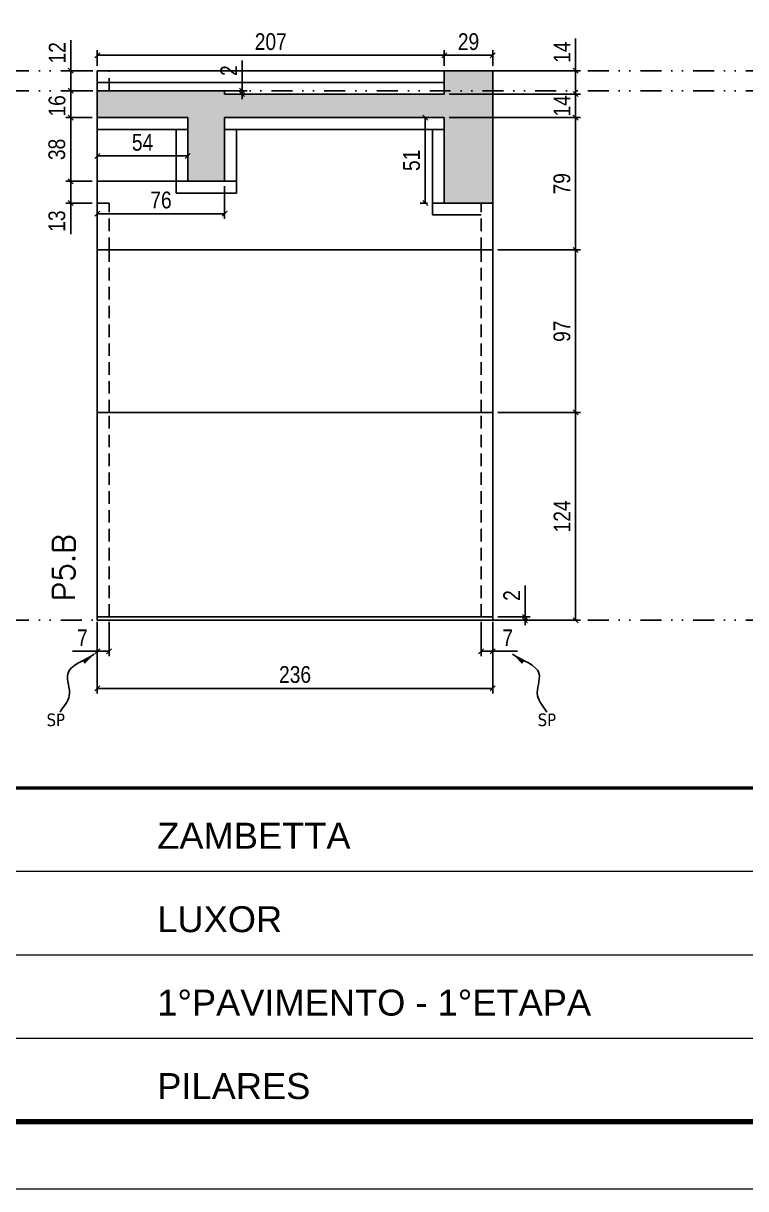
# Model space of a CAD drawing. Extents: x 14400 to 24104, y -21631 to 6985.
# Drawn here: x 19801 to 20232, y 3638 to 4333 of the extents above; entities that cross this region are included whole.
import ezdxf

# ---------------------------------------------------------------- set-up
doc = ezdxf.new("R2010")
doc.units = 0
for name, pattern in [('CONTINUO', [0]), ('DASHED', [0.75, 0.5, -0.25]), ('DIVIDE2', [0.625, 0.25, -0.125, 0, -0.125, 0, -0.125]), ('HIDDEN', [0.375, 0.25, -0.125])]:
    doc.linetypes.add(name, pattern=pattern)
for name, color, linetype in [('COTA', 241, 'Continuous'), ('Nível', 160, 'Continuous'), ('Painéis', 200, 'Continuous'), ('SARR_2.2x7', 40, 'Continuous'), ('texto', 7, 'Continuous')]:
    doc.layers.add(name, color=color, linetype=linetype)
for name, color, linetype, lineweight in [('Folhas', 255, 'Continuous', 9), ('SARRAFO DE PRESSAO', 251, 'DASHED', 9), ('Texto Seção', 7, 'Continuous', 15)]:
    doc.layers.add(name, color=color, linetype=linetype, lineweight=lineweight)
doc.styles.add('ARIAL', font='arial.ttf')
doc.styles.add('COTA TECNICA', font='techl___.ttf', dxfattribs={"height": 10})
doc.styles.add('COTA TECNICA-50', font='techl___.ttf', dxfattribs={"height": 10})
doc.styles.add('REGUA-120', font='ROMANS.shx', dxfattribs={"height": 15})
doc.styles.get("Standard").update_dxf_attribs({"font": 'arial.ttf'})
doc.dimstyles.new('COTA PAINEL-50', dxfattribs={"dimtxt": 10, "dimasz": 3, "dimexe": 3, "dimexo": 3, "dimgap": 3, "dimtad": 1, "dimdec": 1, "dimzin": 12, "dimdsep": 46, "dimtxsty": 'COTA TECNICA-50', "dimblk1": 'OBLIQUE', "dimblk2": 'OBLIQUE', "dimsah": 1, "dimcen": 0.9, "dimclrd": 4, "dimclre": 4, "dimclrt": 240, "dimadec": 1, "dimazin": 3, "dimtfac": 1, "dimtdec": 1, "dimtmove": 0, "dimatfit": 3, "dimfxl": 1, "dimtolj": 1, "dimtzin": 12, "dimarcsym": 0})
doc.dimstyles.new('PAINEL', dxfattribs={"dimtxt": 10, "dimasz": 3, "dimexe": 3, "dimexo": 3, "dimgap": 3, "dimtad": 1, "dimdec": 1, "dimzin": 12, "dimdsep": 46, "dimtxsty": 'COTA TECNICA', "dimblk1": 'OBLIQUE', "dimblk2": 'OBLIQUE', "dimsah": 1, "dimcen": 0.9, "dimclrd": 4, "dimclre": 4, "dimclrt": 240, "dimadec": 1, "dimazin": 3, "dimtfac": 1, "dimtdec": 1, "dimtmove": 0, "dimatfit": 3, "dimfxl": 1, "dimtolj": 1, "dimtzin": 12, "dimarcsym": 0})
doc.dimstyles.get("Standard").update_dxf_attribs({"dimtxt": 0.18, "dimasz": 0.18, "dimexe": 0.18, "dimexo": 0.0625, "dimgap": 0.09, "dimtad": 0, "dimtih": 1, "dimtoh": 1, "dimdec": 4, "dimzin": 0, "dimdsep": 46, "dimtxsty": 'Standard', "dimcen": 0.09, "dimadec": 0, "dimazin": 0, "dimtfac": 1, "dimtdec": 4, "dimtofl": 0, "dimtmove": 0, "dimatfit": 3, "dimfxl": 1, "dimtolj": 1, "dimtzin": 0, "dimarcsym": 0})

# ---------------------------------------------------------------- blocks, each defined once
blk = doc.blocks.new('9999999999')
at = {"color": 30, "linetype": 'CONTINUO'}
for p, q in [((98564.56, 34379.64), (99583.98, 34379.64)), ((98564.56, 34329.83), (99487.98, 34329.83)), ((98564.56, 34280.02), (99487.98, 34280.02))]:
    blk.add_line(p, q, dxfattribs=at)
at = {"color": 30, "linetype": 'CONTINUO', "const_width": 2}
blk.add_lwpolyline([(99583.98, 34230.21), (99583.98, 34414.45, 0.414214), (99568.98, 34429.45), (98228.98, 34429.45, 0.414214), (98213.98, 34414.45), (98213.98, 34245.21, 0.414214), (98228.98, 34230.21), (99583.98, 34230.21)], format="xyb", dxfattribs=at)
at = {"layer": 'Folhas'}
blk.add_lwpolyline([(98138.98, 34190.21), (99623.98, 34190.21), (99623.98, 35240.21), (98138.98, 35240.21)], close=True, dxfattribs=at)
at = {"layer": 'Folhas', "color": 30, "const_width": 3}
blk.add_lwpolyline([(98213.98, 34230.21), (99583.98, 34230.21), (99583.98, 35200.21), (98213.98, 35200.21)], close=True, dxfattribs=at)
at = {"color": 7, "linetype": 'Continuous', "ltscale": 5, "style": 'ARIAL'}
for s, height, p in [('ZAMBETTA', 15.483, (98837.68, 34393.13)), ('LUXOR', 15.483, (98837.68, 34343.32)), ('1°PAVIMENTO - 1°ETAPA', 15.4829, (98837.68, 34293.51)), ('PILARES', 15.483, (98837.68, 34243.7))]:
    blk.add_text(s, height=height, dxfattribs=at).set_placement(p)
blk = doc.blocks.new('_Oblique')
at = {"color": 0, "linetype": 'ByBlock', "lineweight": -2}
blk.add_line((-0.5, -0.5), (0.5, 0.5), dxfattribs=at)
blk = doc.blocks.new('*D845')
at = {"layer": 'COTA', "color": 4, "lineweight": -2, "transparency": 16777216}
for p, q in [((19844.89, 3975.86), (19844.89, 3933.18)), ((20080.89, 3975.86), (20080.89, 3933.18)), ((20080.89, 3936.18), (19844.89, 3936.18))]:
    blk.add_line(p, q, dxfattribs=at)
at = {"layer": 'Defpoints', "color": 0, "transparency": 16777216}
for p in [(19844.89, 3978.86), (20080.89, 3978.86), (19844.89, 3936.18)]:
    blk.add_point(p, dxfattribs=at)
at = {"layer": 'COTA', "color": 4, "lineweight": -2, "transparency": 16777216, "xscale": 3, "yscale": 3, "zscale": 3, "rotation": 180}
blk.add_blockref('_Oblique', (19844.89, 3936.18), dxfattribs=at)
at = {"layer": 'COTA', "color": 4, "lineweight": -2, "transparency": 16777216, "xscale": 3, "yscale": 3, "zscale": 3}
blk.add_blockref('_Oblique', (20080.89, 3936.18), dxfattribs=at)
at = {"layer": 'COTA', "color": 240, "transparency": 16777216, "insert": (19962.89, 3944.4), "char_height": 10, "attachment_point": 5, "style": 'COTA TECNICA'}
blk.add_mtext('\\A1;236', dxfattribs=at)
blk = doc.blocks.new('*D846')
at = {"layer": 'COTA', "color": 4, "lineweight": -2, "transparency": 16777216}
for p, q in [((20073.89, 3975.86), (20073.89, 3955.35)), ((20080.89, 3973.86), (20080.89, 3955.35)), ((20073.89, 3958.35), (20080.89, 3958.35)), ((20080.89, 3958.35), (20095.62, 3958.35))]:
    blk.add_line(p, q, dxfattribs=at)
at = {"layer": 'Defpoints', "color": 0, "transparency": 16777216}
for p in [(20073.89, 3978.86), (20080.89, 3976.86), (20080.89, 3958.35)]:
    blk.add_point(p, dxfattribs=at)
at = {"layer": 'COTA', "color": 4, "lineweight": -2, "transparency": 16777216, "xscale": 3, "yscale": 3, "zscale": 3, "rotation": 180}
blk.add_blockref('_Oblique', (20073.89, 3958.35), dxfattribs=at)
at = {"layer": 'COTA', "color": 4, "lineweight": -2, "transparency": 16777216, "xscale": 3, "yscale": 3, "zscale": 3}
blk.add_blockref('_Oblique', (20080.89, 3958.35), dxfattribs=at)
at = {"layer": 'COTA', "color": 240, "transparency": 16777216, "insert": (20089.76, 3966.42), "char_height": 10, "attachment_point": 5, "style": 'COTA TECNICA-50'}
blk.add_mtext('\\A1;7', dxfattribs=at)
blk = doc.blocks.new('*D847')
at = {"layer": 'COTA', "color": 4, "lineweight": -2, "transparency": 16777216}
for p, q in [((19844.89, 3973.86), (19844.89, 3955.35)), ((19851.89, 3975.86), (19851.89, 3955.35)), ((19844.89, 3958.35), (19830.16, 3958.35)), ((19851.89, 3958.35), (19844.89, 3958.35))]:
    blk.add_line(p, q, dxfattribs=at)
at = {"layer": 'Defpoints', "color": 0, "transparency": 16777216}
for p in [(19851.89, 3978.86), (19844.89, 3976.86), (19844.89, 3958.35)]:
    blk.add_point(p, dxfattribs=at)
at = {"layer": 'COTA', "color": 4, "lineweight": -2, "transparency": 16777216, "xscale": 3, "yscale": 3, "zscale": 3, "rotation": 180}
blk.add_blockref('_Oblique', (19844.89, 3958.35), dxfattribs=at)
at = {"layer": 'COTA', "color": 4, "lineweight": -2, "transparency": 16777216, "xscale": 3, "yscale": 3, "zscale": 3}
blk.add_blockref('_Oblique', (19851.89, 3958.35), dxfattribs=at)
at = {"layer": 'COTA', "color": 240, "transparency": 16777216, "insert": (19836.03, 3966.42), "char_height": 10, "attachment_point": 5, "style": 'COTA TECNICA-50'}
blk.add_mtext('\\A1;7', dxfattribs=at)
blk = doc.blocks.new('*D852')
at = {"layer": 'COTA', "color": 4, "linetype": 'ByBlock', "lineweight": -2, "transparency": 16777216}
for p, q in [((20083.89, 4100.86), (20133.26, 4100.86)), ((20130.26, 3976.86), (20130.26, 4100.86)), ((20083.89, 3976.86), (20133.26, 3976.86))]:
    blk.add_line(p, q, dxfattribs=at)
at = {"layer": 'Defpoints', "color": 0, "linetype": 'ByBlock', "transparency": 16777216}
for p in [(20080.89, 4100.86), (20130.26, 4100.86), (20080.89, 3976.86)]:
    blk.add_point(p, dxfattribs=at)
at = {"layer": 'COTA', "color": 4, "linetype": 'ByBlock', "lineweight": -2, "transparency": 16777216, "xscale": 3, "yscale": 3, "zscale": 3}
for p, rotation in [((20130.26, 4100.86), 90), ((20130.26, 3976.86), 270)]:
    blk.add_blockref('_Oblique', p, dxfattribs=dict(at, rotation=rotation))
at = {"layer": 'COTA', "color": 240, "linetype": 'ByBlock', "transparency": 16777216, "insert": (20122.19, 4038.86), "char_height": 10, "attachment_point": 5, "rotation": 90, "style": 'COTA TECNICA'}
blk.add_mtext('\\A1;124', dxfattribs=at)
blk = doc.blocks.new('*D848')
at = {"layer": 'COTA', "color": 4, "lineweight": -2, "transparency": 16777216}
for p, q in [((20100.15, 3978.86), (20100.15, 3997.66)), ((20083.89, 3978.86), (20103.15, 3978.86)), ((20100.15, 3976.86), (20100.15, 3978.86)), ((20083.89, 3976.86), (20103.15, 3976.86)), ((20100.15, 3976.86), (20100.15, 3973.86))]:
    blk.add_line(p, q, dxfattribs=at)
at = {"layer": 'Defpoints', "color": 0, "transparency": 16777216}
for p in [(20080.89, 3978.86), (20080.89, 3976.86), (20100.15, 3976.86)]:
    blk.add_point(p, dxfattribs=at)
at = {"layer": 'COTA', "color": 4, "lineweight": -2, "transparency": 16777216, "xscale": 3, "yscale": 3, "zscale": 3}
for p, rotation in [((20100.15, 3978.86), 270), ((20100.15, 3976.86), 90)]:
    blk.add_blockref('_Oblique', p, dxfattribs=dict(at, rotation=rotation))
at = {"layer": 'COTA', "color": 240, "transparency": 16777216, "insert": (20092.15, 3991.61), "char_height": 10, "attachment_point": 5, "rotation": 90, "style": 'COTA TECNICA-50'}
blk.add_mtext('\\A1;2', dxfattribs=at)
blk = doc.blocks.new('*D853')
at = {"layer": 'COTA', "color": 4, "linetype": 'ByBlock', "lineweight": -2, "transparency": 16777216}
for p, q in [((20083.89, 4100.86), (20133.26, 4100.86)), ((20130.26, 3976.86), (20130.26, 4100.86)), ((20083.89, 3976.86), (20133.26, 3976.86))]:
    blk.add_line(p, q, dxfattribs=at)
at = {"layer": 'Defpoints', "color": 0, "linetype": 'ByBlock', "transparency": 16777216}
for p in [(20080.89, 4100.86), (20130.26, 4100.86), (20080.89, 3976.86)]:
    blk.add_point(p, dxfattribs=at)
at = {"layer": 'COTA', "color": 4, "linetype": 'ByBlock', "lineweight": -2, "transparency": 16777216, "xscale": 3, "yscale": 3, "zscale": 3}
for p, rotation in [((20130.26, 4100.86), 90), ((20130.26, 3976.86), 270)]:
    blk.add_blockref('_Oblique', p, dxfattribs=dict(at, rotation=rotation))
at = {"layer": 'COTA', "color": 240, "linetype": 'ByBlock', "transparency": 16777216, "insert": (20122.19, 4038.86), "char_height": 10, "attachment_point": 5, "rotation": 90, "style": 'COTA TECNICA'}
blk.add_mtext('\\A1;124', dxfattribs=at)
blk = doc.blocks.new('*D854')
at = {"layer": 'COTA', "color": 4, "lineweight": -2, "transparency": 16777216}
for p, q in [((20083.89, 4197.86), (20133.26, 4197.86)), ((20130.26, 4100.86), (20130.26, 4197.86)), ((20083.89, 4100.86), (20133.26, 4100.86))]:
    blk.add_line(p, q, dxfattribs=at)
at = {"layer": 'Defpoints', "color": 0, "transparency": 16777216}
for p in [(20080.89, 4197.86), (20130.26, 4197.86), (20080.89, 4100.86)]:
    blk.add_point(p, dxfattribs=at)
at = {"layer": 'COTA', "color": 4, "lineweight": -2, "transparency": 16777216, "xscale": 3, "yscale": 3, "zscale": 3}
for p, rotation in [((20130.26, 4197.86), 90), ((20130.26, 4100.86), 270)]:
    blk.add_blockref('_Oblique', p, dxfattribs=dict(at, rotation=rotation))
at = {"layer": 'COTA', "color": 240, "transparency": 16777216, "insert": (20122.16, 4149.36), "char_height": 10, "attachment_point": 5, "rotation": 90, "style": 'COTA TECNICA'}
blk.add_mtext('\\A1;97', dxfattribs=at)
blk = doc.blocks.new('*D849')
at = {"layer": 'COTA', "color": 4, "lineweight": -2, "transparency": 16777216}
for p, q in [((19844.89, 4235.86), (19844.89, 4216.52)), ((19920.89, 4235.86), (19920.89, 4216.52)), ((19920.89, 4219.52), (19844.89, 4219.52))]:
    blk.add_line(p, q, dxfattribs=at)
at = {"layer": 'Defpoints', "color": 0, "transparency": 16777216}
for p in [(19844.89, 4238.86), (19920.89, 4238.86), (19844.89, 4219.52)]:
    blk.add_point(p, dxfattribs=at)
at = {"layer": 'COTA', "color": 4, "lineweight": -2, "transparency": 16777216, "xscale": 3, "yscale": 3, "zscale": 3, "rotation": 180}
blk.add_blockref('_Oblique', (19844.89, 4219.52), dxfattribs=at)
at = {"layer": 'COTA', "color": 4, "lineweight": -2, "transparency": 16777216, "xscale": 3, "yscale": 3, "zscale": 3}
blk.add_blockref('_Oblique', (19920.89, 4219.52), dxfattribs=at)
at = {"layer": 'COTA', "color": 240, "transparency": 16777216, "insert": (19882.89, 4227.62), "char_height": 10, "attachment_point": 5, "style": 'COTA TECNICA'}
blk.add_mtext('\\A1;76', dxfattribs=at)
blk = doc.blocks.new('*D850')
at = {"layer": 'COTA', "color": 4, "lineweight": -2, "transparency": 16777216}
for p, q in [((20051.89, 4307.86), (20051.89, 4317.04)), ((20051.89, 4314.04), (20080.89, 4314.04)), ((20080.89, 4307.86), (20080.89, 4317.04))]:
    blk.add_line(p, q, dxfattribs=at)
at = {"layer": 'Defpoints', "color": 0, "transparency": 16777216}
for p in [(20080.89, 4314.04), (20051.89, 4304.86), (20080.89, 4304.86)]:
    blk.add_point(p, dxfattribs=at)
at = {"layer": 'COTA', "color": 4, "lineweight": -2, "transparency": 16777216, "xscale": 3, "yscale": 3, "zscale": 3, "rotation": 180}
blk.add_blockref('_Oblique', (20051.89, 4314.04), dxfattribs=at)
at = {"layer": 'COTA', "color": 4, "lineweight": -2, "transparency": 16777216, "xscale": 3, "yscale": 3, "zscale": 3}
blk.add_blockref('_Oblique', (20080.89, 4314.04), dxfattribs=at)
at = {"layer": 'COTA', "color": 240, "transparency": 16777216, "insert": (20066.39, 4322.13), "char_height": 10, "attachment_point": 5, "style": 'COTA TECNICA'}
blk.add_mtext('\\A1;29', dxfattribs=at)
blk = doc.blocks.new('*D851')
at = {"layer": 'COTA', "color": 4, "lineweight": -2, "transparency": 16777216}
for p, q in [((19844.89, 4307.86), (19844.89, 4317.04)), ((20051.89, 4314.04), (19844.89, 4314.04)), ((20051.89, 4307.86), (20051.89, 4317.04))]:
    blk.add_line(p, q, dxfattribs=at)
at = {"layer": 'Defpoints', "color": 0, "transparency": 16777216}
for p in [(19844.89, 4314.04), (19844.89, 4304.86), (20051.89, 4304.86)]:
    blk.add_point(p, dxfattribs=at)
at = {"layer": 'COTA', "color": 4, "lineweight": -2, "transparency": 16777216, "xscale": 3, "yscale": 3, "zscale": 3, "rotation": 180}
blk.add_blockref('_Oblique', (19844.89, 4314.04), dxfattribs=at)
at = {"layer": 'COTA', "color": 4, "lineweight": -2, "transparency": 16777216, "xscale": 3, "yscale": 3, "zscale": 3}
blk.add_blockref('_Oblique', (20051.89, 4314.04), dxfattribs=at)
at = {"layer": 'COTA', "color": 240, "transparency": 16777216, "insert": (19948.39, 4322.15), "char_height": 10, "attachment_point": 5, "style": 'COTA TECNICA'}
blk.add_mtext('\\A1;207', dxfattribs=at)
blk = doc.blocks.new('*D855')
at = {"layer": 'COTA', "color": 4, "lineweight": -2, "transparency": 16777216}
for p, q in [((19841.89, 4292.86), (19826.03, 4292.86)), ((19829.03, 4276.86), (19829.03, 4292.86)), ((19841.89, 4276.86), (19826.03, 4276.86))]:
    blk.add_line(p, q, dxfattribs=at)
at = {"layer": 'Defpoints', "color": 0, "transparency": 16777216}
for p in [(19829.03, 4292.86), (19844.89, 4292.86), (19844.89, 4276.86)]:
    blk.add_point(p, dxfattribs=at)
at = {"layer": 'COTA', "color": 4, "lineweight": -2, "transparency": 16777216, "xscale": 3, "yscale": 3, "zscale": 3}
for p, rotation in [((19829.03, 4292.86), 90), ((19829.03, 4276.86), 270)]:
    blk.add_blockref('_Oblique', p, dxfattribs=dict(at, rotation=rotation))
at = {"layer": 'COTA', "color": 240, "transparency": 16777216, "insert": (19820.92, 4283.86), "char_height": 10, "attachment_point": 5, "rotation": 90, "style": 'COTA TECNICA'}
blk.add_mtext('\\A1;16', dxfattribs=at)
blk = doc.blocks.new('*D856')
at = {"layer": 'COTA', "color": 4, "lineweight": -2, "transparency": 16777216}
for p, q in [((19841.89, 4276.86), (19826.03, 4276.86)), ((19829.03, 4238.86), (19829.03, 4276.86)), ((19841.89, 4238.86), (19826.03, 4238.86))]:
    blk.add_line(p, q, dxfattribs=at)
at = {"layer": 'Defpoints', "color": 0, "transparency": 16777216}
for p in [(19829.03, 4276.86), (19844.89, 4276.86), (19844.89, 4238.86)]:
    blk.add_point(p, dxfattribs=at)
at = {"layer": 'COTA', "color": 4, "lineweight": -2, "transparency": 16777216, "xscale": 3, "yscale": 3, "zscale": 3}
for p, rotation in [((19829.03, 4276.86), 90), ((19829.03, 4238.86), 270)]:
    blk.add_blockref('_Oblique', p, dxfattribs=dict(at, rotation=rotation))
at = {"layer": 'COTA', "color": 240, "transparency": 16777216, "insert": (19820.78, 4257.86), "char_height": 10, "attachment_point": 5, "rotation": 90, "style": 'COTA TECNICA'}
blk.add_mtext('\\A1;38', dxfattribs=at)
blk = doc.blocks.new('*D857')
at = {"layer": 'COTA', "color": 4, "lineweight": -2, "transparency": 16777216}
for p, q in [((19829.03, 4304.86), (19829.03, 4323.17)), ((19841.89, 4304.86), (19826.03, 4304.86)), ((19829.03, 4292.86), (19829.03, 4304.86)), ((19841.89, 4292.86), (19826.03, 4292.86))]:
    blk.add_line(p, q, dxfattribs=at)
at = {"layer": 'Defpoints', "color": 0, "transparency": 16777216}
for p in [(19829.03, 4304.86), (19844.89, 4304.86), (19844.89, 4292.86)]:
    blk.add_point(p, dxfattribs=at)
at = {"layer": 'COTA', "color": 4, "lineweight": -2, "transparency": 16777216, "xscale": 3, "yscale": 3, "zscale": 3}
for p, rotation in [((19829.03, 4304.86), 90), ((19829.03, 4292.86), 270)]:
    blk.add_blockref('_Oblique', p, dxfattribs=dict(at, rotation=rotation))
at = {"layer": 'COTA', "color": 240, "transparency": 16777216, "insert": (19820.97, 4315.52), "char_height": 10, "attachment_point": 5, "rotation": 90, "style": 'COTA TECNICA'}
blk.add_mtext('\\A1;12', dxfattribs=at)
blk = doc.blocks.new('*D858')
at = {"layer": 'COTA', "color": 4, "lineweight": -2, "transparency": 16777216}
for p, q in [((19931.3, 4292.86), (19931.3, 4310.97)), ((19923.89, 4292.86), (19934.3, 4292.86)), ((19931.3, 4290.86), (19931.3, 4292.86)), ((19923.89, 4290.86), (19934.3, 4290.86)), ((19931.3, 4290.86), (19931.3, 4287.86))]:
    blk.add_line(p, q, dxfattribs=at)
at = {"layer": 'Defpoints', "color": 0, "transparency": 16777216}
for p in [(19920.89, 4292.86), (19931.3, 4292.86), (19920.89, 4290.86)]:
    blk.add_point(p, dxfattribs=at)
at = {"layer": 'COTA', "color": 4, "lineweight": -2, "transparency": 16777216, "xscale": 3, "yscale": 3, "zscale": 3}
for p, rotation in [((19931.3, 4292.86), 270), ((19931.3, 4290.86), 90)]:
    blk.add_blockref('_Oblique', p, dxfattribs=dict(at, rotation=rotation))
at = {"layer": 'COTA', "color": 240, "transparency": 16777216, "insert": (19923.3, 4304.92), "char_height": 10, "attachment_point": 5, "rotation": 90, "style": 'COTA TECNICA'}
blk.add_mtext('\\A1;2', dxfattribs=at)
blk = doc.blocks.new('*D859')
at = {"layer": 'COTA', "color": 4, "lineweight": -2, "transparency": 16777216}
for p, q in [((20054.89, 4276.86), (20133.26, 4276.86)), ((20130.26, 4197.86), (20130.26, 4276.86)), ((20083.89, 4197.86), (20133.26, 4197.86))]:
    blk.add_line(p, q, dxfattribs=at)
at = {"layer": 'Defpoints', "color": 0, "transparency": 16777216}
for p in [(20051.89, 4276.86), (20130.26, 4276.86), (20080.89, 4197.86)]:
    blk.add_point(p, dxfattribs=at)
at = {"layer": 'COTA', "color": 4, "lineweight": -2, "transparency": 16777216, "xscale": 3, "yscale": 3, "zscale": 3}
for p, rotation in [((20130.26, 4276.86), 90), ((20130.26, 4197.86), 270)]:
    blk.add_blockref('_Oblique', p, dxfattribs=dict(at, rotation=rotation))
at = {"layer": 'COTA', "color": 240, "transparency": 16777216, "insert": (20122.16, 4237.36), "char_height": 10, "attachment_point": 5, "rotation": 90, "style": 'COTA TECNICA'}
blk.add_mtext('\\A1;79', dxfattribs=at)
blk = doc.blocks.new('*D860')
at = {"layer": 'COTA', "color": 4, "lineweight": -2, "transparency": 16777216}
for p, q in [((20054.89, 4290.86), (20133.26, 4290.86)), ((20130.26, 4276.86), (20130.26, 4290.86)), ((20054.89, 4276.86), (20133.26, 4276.86))]:
    blk.add_line(p, q, dxfattribs=at)
at = {"layer": 'Defpoints', "color": 0, "transparency": 16777216}
for p in [(20051.89, 4290.86), (20130.26, 4290.86), (20051.89, 4276.86)]:
    blk.add_point(p, dxfattribs=at)
at = {"layer": 'COTA', "color": 4, "lineweight": -2, "transparency": 16777216, "xscale": 3, "yscale": 3, "zscale": 3}
for p, rotation in [((20130.26, 4290.86), 90), ((20130.26, 4276.86), 270)]:
    blk.add_blockref('_Oblique', p, dxfattribs=dict(at, rotation=rotation))
at = {"layer": 'COTA', "color": 240, "transparency": 16777216, "insert": (20122.19, 4283.86), "char_height": 10, "attachment_point": 5, "rotation": 90, "style": 'COTA TECNICA'}
blk.add_mtext('\\A1;14', dxfattribs=at)
blk = doc.blocks.new('*D861')
at = {"layer": 'COTA', "color": 4, "lineweight": -2, "transparency": 16777216}
for p, q in [((20130.26, 4304.86), (20130.26, 4323.98)), ((20083.89, 4304.86), (20133.26, 4304.86)), ((20130.26, 4290.86), (20130.26, 4304.86)), ((20054.89, 4290.86), (20133.26, 4290.86))]:
    blk.add_line(p, q, dxfattribs=at)
at = {"layer": 'Defpoints', "color": 0, "transparency": 16777216}
for p in [(20080.89, 4304.86), (20130.26, 4304.86), (20051.89, 4290.86)]:
    blk.add_point(p, dxfattribs=at)
at = {"layer": 'COTA', "color": 4, "lineweight": -2, "transparency": 16777216, "xscale": 3, "yscale": 3, "zscale": 3}
for p, rotation in [((20130.26, 4304.86), 90), ((20130.26, 4290.86), 270)]:
    blk.add_blockref('_Oblique', p, dxfattribs=dict(at, rotation=rotation))
at = {"layer": 'COTA', "color": 240, "transparency": 16777216, "insert": (20122.19, 4315.92), "char_height": 10, "attachment_point": 5, "rotation": 90, "style": 'COTA TECNICA'}
blk.add_mtext('\\A1;14', dxfattribs=at)
blk = doc.blocks.new('*D875')
at = {"layer": 'COTA', "color": 4, "lineweight": -2, "transparency": 16777216}
for p, q in [((20048.89, 4276.86), (20037.57, 4276.86)), ((20040.57, 4225.86), (20040.57, 4276.86)), ((20041.89, 4225.86), (20037.57, 4225.86))]:
    blk.add_line(p, q, dxfattribs=at)
at = {"layer": 'Defpoints', "color": 0, "transparency": 16777216}
for p in [(20040.57, 4276.86), (20051.89, 4276.86), (20044.89, 4225.86)]:
    blk.add_point(p, dxfattribs=at)
at = {"layer": 'COTA', "color": 4, "lineweight": -2, "transparency": 16777216, "xscale": 3, "yscale": 3, "zscale": 3}
for p, rotation in [((20040.57, 4276.86), 90), ((20040.57, 4225.86), 270)]:
    blk.add_blockref('_Oblique', p, dxfattribs=dict(at, rotation=rotation))
at = {"layer": 'COTA', "color": 240, "transparency": 16777216, "insert": (20032.46, 4251.36), "char_height": 10, "attachment_point": 5, "rotation": 90, "style": 'COTA TECNICA'}
blk.add_mtext('\\A1;51', dxfattribs=at)
blk = doc.blocks.new('*D2576')
at = {"layer": 'COTA', "color": 4, "lineweight": -2, "transparency": 16777216}
for p, q in [((19844.89, 4266.86), (19844.89, 4250.96)), ((19898.89, 4266.86), (19898.89, 4250.96)), ((19898.89, 4253.96), (19844.89, 4253.96))]:
    blk.add_line(p, q, dxfattribs=at)
at = {"layer": 'Defpoints', "color": 0, "transparency": 16777216}
for p in [(19844.89, 4269.86), (19898.89, 4269.86), (19844.89, 4253.96)]:
    blk.add_point(p, dxfattribs=at)
at = {"layer": 'COTA', "color": 4, "lineweight": -2, "transparency": 16777216, "xscale": 3, "yscale": 3, "zscale": 3, "rotation": 180}
blk.add_blockref('_Oblique', (19844.89, 4253.96), dxfattribs=at)
at = {"layer": 'COTA', "color": 4, "lineweight": -2, "transparency": 16777216, "xscale": 3, "yscale": 3, "zscale": 3}
blk.add_blockref('_Oblique', (19898.89, 4253.96), dxfattribs=at)
at = {"layer": 'COTA', "color": 240, "transparency": 16777216, "insert": (19871.89, 4262.07), "char_height": 10, "attachment_point": 5, "style": 'COTA TECNICA'}
blk.add_mtext('\\A1;54', dxfattribs=at)
blk = doc.blocks.new('*D2577')
at = {"layer": 'COTA', "color": 4, "lineweight": -2, "transparency": 16777216}
for p, q in [((19841.89, 4238.86), (19826.03, 4238.86)), ((19829.03, 4238.86), (19829.03, 4225.86)), ((19841.89, 4225.86), (19826.03, 4225.86)), ((19829.03, 4225.86), (19829.03, 4207.34))]:
    blk.add_line(p, q, dxfattribs=at)
at = {"layer": 'Defpoints', "color": 0, "transparency": 16777216}
for p in [(19844.89, 4238.86), (19829.03, 4225.86), (19844.89, 4225.86)]:
    blk.add_point(p, dxfattribs=at)
at = {"layer": 'COTA', "color": 4, "lineweight": -2, "transparency": 16777216, "xscale": 3, "yscale": 3, "zscale": 3}
for p, rotation in [((19829.03, 4238.86), 90), ((19829.03, 4225.86), 270)]:
    blk.add_blockref('_Oblique', p, dxfattribs=dict(at, rotation=rotation))
at = {"layer": 'COTA', "color": 240, "transparency": 16777216, "insert": (19820.81, 4215.1), "char_height": 10, "attachment_point": 5, "rotation": 90, "style": 'COTA TECNICA'}
blk.add_mtext('\\A1;13', dxfattribs=at)

msp = doc.modelspace()

# ---------------------------------------------------------------- hatches: boundary and pattern name
at = {"layer": 'COTA'}
h = msp.add_hatch(dxfattribs=at)
h.set_pattern_fill('AR-CONC', color=256, scale=0.03)
h.paths.add_polyline_path([(20080.89, 4292.86), (20051.89, 4292.86), (20051.89, 4290.86), (19920.89, 4290.86), (19920.89, 4292.86), (19844.89, 4292.86), (19844.89, 4276.86), (19898.89, 4276.86), (19898.89, 4238.86), (19920.89, 4238.86), (19920.89, 4276.86), (20051.89, 4276.86), (20051.89, 4225.86), (20080.89, 4225.86)])
h.paths.add_polyline_path([(20080.89, 4304.86), (20051.89, 4304.86), (20051.89, 4292.86), (20080.89, 4292.86)])

# ---------------------------------------------------------------- linework, layer by layer
for p, q in [((20080.89, 4304.86), (20051.89, 4304.86)), ((20080.89, 4225.86), (20080.89, 4304.86)), ((19844.89, 4276.86), (19844.89, 4292.86)), ((19891.89, 4238.86), (19891.89, 4231.86)), ((19920.89, 4238.86), (19927.89, 4238.86)), ((19927.89, 4238.86), (19927.89, 4231.86)), ((19851.89, 4225.86), (19844.89, 4225.86)), ((20051.89, 4225.86), (20044.89, 4225.86)), ((20044.89, 4225.86), (20044.89, 4218.86))]:
    msp.add_line(p, q, dxfattribs=at)
at = {"layer": 'Nível', "color": 4, "linetype": 'DIVIDE2', "ltscale": 50}
for p, q in [((19256.97, 4304.86), (20626.97, 4304.86)), ((19256.97, 4292.86), (20626.97, 4292.86)), ((19256.97, 3976.86), (20626.97, 3976.86)), ((19256.97, 3976.86), (20626.97, 3976.86))]:
    msp.add_line(p, q, dxfattribs=at)
at = {"layer": 'Painéis'}
for p, q in [((20051.89, 4304.86), (19844.89, 4304.86)), ((19844.89, 4292.86), (19844.89, 4304.86)), ((20051.89, 4290.86), (20051.89, 4304.86)), ((19920.89, 4292.86), (19844.89, 4292.86)), ((19920.89, 4290.86), (19920.89, 4292.86)), ((20051.89, 4290.86), (19920.89, 4290.86)), ((19844.89, 3978.86), (19844.89, 4276.86)), ((19898.89, 4276.86), (19844.89, 4276.86)), ((19898.89, 4238.86), (19898.89, 4276.86)), ((20051.89, 4276.86), (19920.89, 4276.86)), ((19920.89, 4238.86), (19920.89, 4276.86)), ((20051.89, 4225.86), (20051.89, 4276.86)), ((19920.89, 4238.86), (19844.89, 4238.86)), ((20051.89, 4225.86), (20080.89, 4225.86)), ((20080.89, 4225.86), (20080.89, 3978.86)), ((20080.89, 4197.86), (19844.89, 4197.86)), ((20080.89, 4100.86), (19844.89, 4100.86)), ((19844.89, 3978.86), (20080.89, 3978.86))]:
    msp.add_line(p, q, dxfattribs=at)
msp.add_lwpolyline([(20080.89, 3978.86), (19844.89, 3978.86), (19844.89, 3976.86), (20080.89, 3976.86)], close=True, dxfattribs=at)
at = {"layer": 'SARR_2.2x7', "linetype": 'HIDDEN', "ltscale": 30}
for p, q in [((19851.89, 4292.86), (19851.89, 4304.86)), ((19851.89, 4197.86), (19851.89, 4225.86)), ((20073.89, 4197.86), (20073.89, 4225.86)), ((19851.89, 4100.86), (19851.89, 4197.86)), ((20073.89, 4100.86), (20073.89, 4197.86)), ((19851.89, 3978.86), (19851.89, 4100.86)), ((20073.89, 3978.86), (20073.89, 4100.86))]:
    msp.add_line(p, q, dxfattribs=at)
at = {"layer": 'SARR_2.2x7'}
for p, q in [((20051.89, 4297.86), (19844.89, 4297.86)), ((19898.89, 4269.86), (19844.89, 4269.86)), ((19891.89, 4238.86), (19891.89, 4269.86)), ((20051.89, 4269.86), (19920.89, 4269.86)), ((19927.89, 4238.86), (19927.89, 4269.86)), ((20044.89, 4225.86), (20044.89, 4269.86)), ((19927.89, 4231.86), (19891.89, 4231.86)), ((20044.89, 4218.86), (20073.89, 4218.86))]:
    msp.add_line(p, q, dxfattribs=at)

# ---------------------------------------------------------------- block references
at = {"layer": 'SARRAFO DE PRESSAO', "color": 6, "linetype": 'ByBlock'}
msp.add_blockref('9999999999', (-78957.01, -30552.63), dxfattribs=at)

# ---------------------------------------------------------------- texts
at = {"layer": 'texto', "color": 0, "char_height": 7.5, "attachment_point": 5}
for insert in [(19820.12, 3917.37), (20113.14, 3917.37)]:
    msp.add_mtext('{\\fTahoma|b0|i0|c0|p34;\\C4;SP}', dxfattribs=dict(at, insert=insert))
at = {"layer": 'Texto Seção', "insert": (19831.42, 3988.11), "char_height": 13, "width": 285.3299, "attachment_point": 7, "rotation": 90, "style": 'REGUA-120'}
msp.add_mtext('\\pt26;P5.B', dxfattribs=at)

# ---------------------------------------------------------------- dimensions: what is measured, and where the dimension line sits
at = {"layer": 'COTA'}
for base, p1, p2, angle, dimstyle, picture, middle in [((19844.89, 4314.04), (20051.89, 4304.86), (19844.89, 4304.86), 180, 'PAINEL', '*D851', (19948.39, 4322.15)), ((20080.89, 4314.04), (20051.89, 4304.86), (20080.89, 4304.86), 180, 'PAINEL', '*D850', (20066.39, 4322.13)), ((19829.03, 4304.86), (19844.89, 4292.86), (19844.89, 4304.86), 90, 'PAINEL', '*D857', (19820.97, 4315.52)), ((20130.26, 4304.86), (20051.89, 4290.86), (20080.89, 4304.86), 90, 'PAINEL', '*D861', (20122.19, 4315.92)), ((19931.3, 4292.86), (19920.89, 4290.86), (19920.89, 4292.86), 90, 'PAINEL', '*D858', (19923.3, 4304.92)), ((19829.03, 4276.86), (19844.89, 4238.86), (19844.89, 4276.86), 90, 'PAINEL', '*D856', (19820.78, 4257.86)), ((20040.57, 4276.86), (20044.89, 4225.86), (20051.89, 4276.86), 90, 'PAINEL', '*D875', (20032.46, 4251.36)), ((20130.26, 4276.86), (20080.89, 4197.86), (20051.89, 4276.86), 90, 'PAINEL', '*D859', (20122.16, 4237.36)), ((19829.03, 4225.86), (19844.89, 4238.86), (19844.89, 4225.86), 90, 'PAINEL', '*D2577', (19820.81, 4215.1)), ((19844.89, 4219.52), (19920.89, 4238.86), (19844.89, 4238.86), 180, 'PAINEL', '*D849', (19882.89, 4227.62)), ((20130.26, 4197.86), (20080.89, 4100.86), (20080.89, 4197.86), 90, 'PAINEL', '*D854', (20122.16, 4149.36)), ((19844.89, 3958.35), (19851.89, 3978.86), (19844.89, 3976.86), 180, 'COTA PAINEL-50', '*D847', (19836.03, 3966.42))]:
    dim = msp.add_linear_dim(base=base, p1=p1, p2=p2, angle=angle, dimstyle=dimstyle, dxfattribs=at)
    dim.commit()
    dim.dimension.update_dxf_attribs({"geometry": picture, "text_midpoint": middle})
for base, p1, p2, dimstyle, picture, middle in [((19829.03, 4292.86), (19844.89, 4276.86), (19844.89, 4292.86), 'PAINEL', '*D855', (19829.03, 4283.86)), ((20100.15, 3976.86), (20080.89, 3978.86), (20080.89, 3976.86), 'COTA PAINEL-50', '*D848', (20100.15, 3991.61))]:
    dim = msp.add_linear_dim(base=base, p1=p1, p2=p2, angle=90, dimstyle=dimstyle, dxfattribs=at)
    dim.commit()
    dim.dimension.update_dxf_attribs({"geometry": picture, "text_midpoint": middle, "dimtype": 160})
dim = msp.add_linear_dim(base=(20130.26, 4290.86), p1=(20051.89, 4276.86), p2=(20051.89, 4290.86), angle=90, dimstyle='PAINEL', override={"dimtmove": 1}, dxfattribs=at)
dim.commit()
dim.dimension.update_dxf_attribs({"geometry": '*D860', "text_midpoint": (20130.26, 4283.86), "dimtype": 160})
for base, p1, p2, dimstyle, picture, middle in [((19844.89, 4253.96), (19898.89, 4269.86), (19844.89, 4269.86), 'PAINEL', '*D2576', (19871.89, 4262.07)), ((20080.89, 3958.35), (20073.89, 3978.86), (20080.89, 3976.86), 'COTA PAINEL-50', '*D846', (20089.76, 3966.42))]:
    dim = msp.add_linear_dim(base=base, p1=p1, p2=p2, dimstyle=dimstyle, dxfattribs=at)
    dim.commit()
    dim.dimension.update_dxf_attribs({"geometry": picture, "text_midpoint": middle})
at = {"layer": 'COTA', "linetype": 'ByBlock'}
for picture in ['*D852', '*D853']:
    dim = msp.add_aligned_dim(p1=(20080.89, 3976.86), p2=(20080.89, 4100.86), distance=-49.37, dimstyle='PAINEL', dxfattribs=at)
    dim.commit()
    dim.dimension.update_dxf_attribs({"geometry": picture, "text_midpoint": (20122.19, 4038.86)})
at = {"layer": 'COTA'}
dim = msp.add_linear_dim(base=(19844.89, 3936.18), p1=(20080.89, 3978.86), p2=(19844.89, 3978.86), angle=180, dimstyle='PAINEL', override={"dimarcsym": 2}, dxfattribs=at)
dim.commit()
dim.dimension.update_dxf_attribs({"geometry": '*D845', "text_midpoint": (19962.89, 3944.4)})

# ---------------------------------------------------------------- leaders
at = {"layer": 'COTA', "path_type": 1}
for points in [[(19843.06, 3956.68), (19827.28, 3944.84), (19828.2, 3931.84), (19822.65, 3922.06)], [(20092.72, 3956.68), (20108.51, 3944.84), (20107.58, 3931.84), (20113.13, 3922.06)]]:
    msp.add_leader(points, dimstyle='Standard', override={"dimasz": 8}, dxfattribs=at)

doc.saveas('drawing.dxf')
